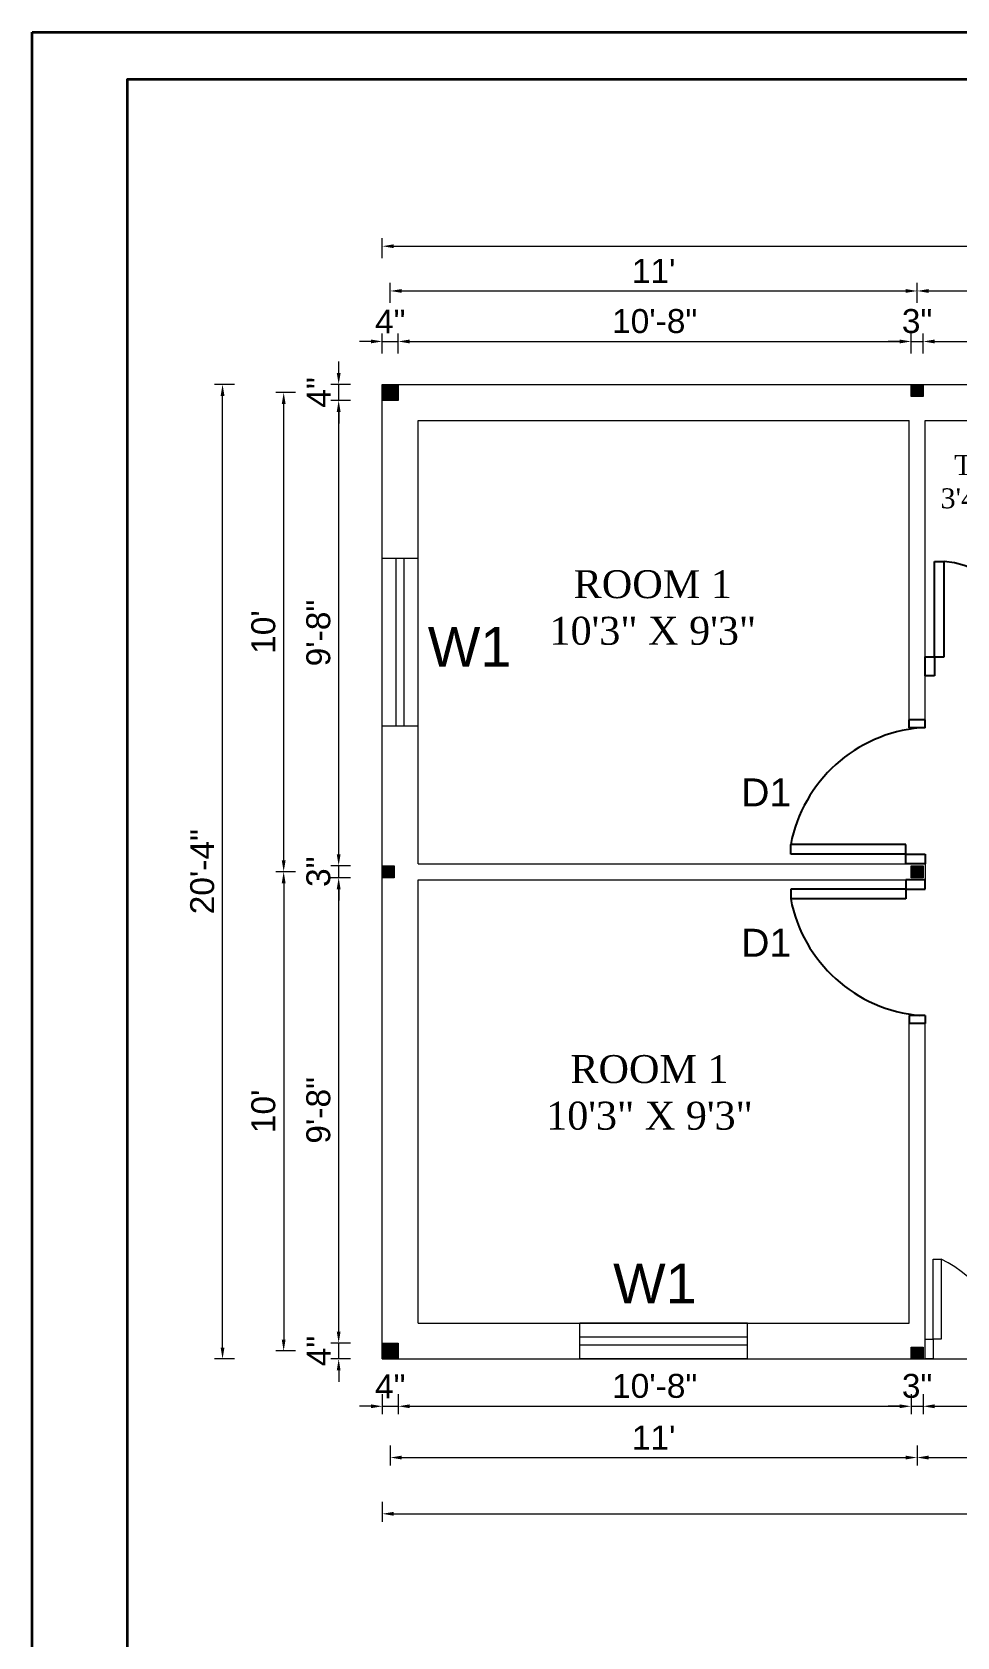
# Model space of a CAD drawing. Header units: inches. Extents: x 100101 to 119806, y -2288 to 8641.
# Drawn here: x 117487.7 to 117719.4, y 3806.5 to 4208.3 of the extents above; entities that cross this region are included whole.
import ezdxf

# ---------------------------------------------------------------- set-up
doc = ezdxf.new("R2010")
doc.units = ezdxf.units.IN
doc.header["$LTSCALE"] = 0.5
doc.header["$MEASUREMENT"] = 0
doc.header["$PDMODE"] = 66
doc.layers.add('DIMENSION', color=5, linetype='Continuous')
for name, color, linetype, lineweight in [('door', 202, 'Continuous', 5), ('steps', 253, 'Continuous', 20), ('truss', 1, 'Continuous', 25)]:
    doc.layers.add(name, color=color, linetype=linetype, lineweight=lineweight)
doc.layers.add('Normal Wall', color=7, linetype='Continuous', lineweight=35, true_color=0xffaf89)
doc.styles.add('Lettring Text', font='arial.ttf')
doc.styles.get("Standard").update_dxf_attribs({"font": 'arial.ttf'})
doc.dimstyles.new('Copy of Standard', dxfattribs={"dimtxt": 6, "dimasz": 2.875, "dimexe": 2, "dimexo": 4, "dimgap": 2, "dimtad": 1, "dimdec": 0, "dimrnd": 1, "dimzin": 0, "dimdsep": 46, "dimlunit": 4, "dimtxsty": 'Lettring Text', "dimcen": 0.1, "dimclrd": 7, "dimclre": 7, "dimclrt": 7, "dimazin": 0, "dimtfac": 0.645, "dimtdec": 0, "dimtmove": 1, "dimatfit": 0, "dimfxl": 3, "dimfxlon": 1, "dimtfillclr": 256, "dimtolj": 1, "dimtzin": 0, "dimlwd": -1, "dimlwe": -1, "dimarcsym": 2})
pattern_1 = [(45, (-241755.72797, 33094.28729), (-0.08838834765, 0.08838834765), [])]

# ---------------------------------------------------------------- blocks, each defined once
blk = doc.blocks.new('*D750')
at = {"layer": 'Defpoints', "color": 0, "ltscale": 0.3, "transparency": 16777216}
for p in [(117579.46, 4130.8), (117575.46, 4120.05), (117579.46, 4120.05)]:
    blk.add_point(p, dxfattribs=at)
at = {"layer": 'steps', "color": 7, "ltscale": 0.3, "transparency": 16777216}
for p, q in [((117572.59, 4130.8), (117569.71, 4130.8)), ((117575.46, 4127.8), (117575.46, 4132.8)), ((117575.46, 4130.8), (117579.46, 4130.8)), ((117579.46, 4127.8), (117579.46, 4132.8)), ((117582.34, 4130.8), (117585.21, 4130.8))]:
    blk.add_line(p, q, dxfattribs=at)
for points in [[(117572.59, 4131.28), (117572.59, 4130.32), (117575.46, 4130.8)], [(117582.34, 4131.28), (117582.34, 4130.32), (117579.46, 4130.8)]]:
    blk.add_solid(points, dxfattribs=at)
at = {"layer": 'steps', "color": 7, "ltscale": 0.3, "transparency": 16777216, "insert": (117577.46, 4135.8), "char_height": 6, "attachment_point": 5, "style": 'Lettring Text'}
blk.add_mtext('\\A1;4"', dxfattribs=at)
blk = doc.blocks.new('*D751')
at = {"layer": 'Defpoints', "color": 0, "ltscale": 0.5, "transparency": 16777216}
for p in [(117707.96, 4130.8), (117579.46, 4120.05), (117707.96, 4120.05)]:
    blk.add_point(p, dxfattribs=at)
at = {"layer": 'steps', "color": 7, "ltscale": 0.5, "transparency": 16777216}
for p, q in [((117579.46, 4127.8), (117579.46, 4132.8)), ((117582.34, 4130.8), (117705.09, 4130.8)), ((117707.96, 4127.8), (117707.96, 4132.8))]:
    blk.add_line(p, q, dxfattribs=at)
for points in [[(117582.34, 4131.28), (117582.34, 4130.32), (117579.46, 4130.8)], [(117705.09, 4131.28), (117705.09, 4130.32), (117707.96, 4130.8)]]:
    blk.add_solid(points, dxfattribs=at)
at = {"layer": 'steps', "color": 7, "ltscale": 0.5, "transparency": 16777216, "insert": (117643.71, 4135.87), "char_height": 6, "attachment_point": 5, "style": 'Lettring Text'}
blk.add_mtext('\\A1;10\'-8"', dxfattribs=at)
blk = doc.blocks.new('*D752')
at = {"layer": 'Defpoints', "color": 0, "ltscale": 0.5, "transparency": 16777216}
for p in [(117710.96, 4130.8), (117707.96, 4120.05), (117710.96, 4120.05)]:
    blk.add_point(p, dxfattribs=at)
at = {"layer": 'steps', "color": 7, "ltscale": 0.5, "transparency": 16777216}
for p, q in [((117705.09, 4130.8), (117702.21, 4130.8)), ((117707.96, 4127.8), (117707.96, 4132.8)), ((117707.96, 4130.8), (117710.96, 4130.8)), ((117710.96, 4127.8), (117710.96, 4132.8)), ((117713.84, 4130.8), (117716.71, 4130.8))]:
    blk.add_line(p, q, dxfattribs=at)
for points in [[(117705.09, 4131.28), (117705.09, 4130.32), (117707.96, 4130.8)], [(117713.84, 4131.28), (117713.84, 4130.32), (117710.96, 4130.8)]]:
    blk.add_solid(points, dxfattribs=at)
at = {"layer": 'steps', "color": 7, "ltscale": 0.5, "transparency": 16777216, "insert": (117709.46, 4135.87), "char_height": 6, "attachment_point": 5, "style": 'Lettring Text'}
blk.add_mtext('\\A1;3"', dxfattribs=at)
blk = doc.blocks.new('*D753')
at = {"layer": 'Defpoints', "color": 0, "ltscale": 0.5, "transparency": 16777216}
for p in [(117751.96, 4130.8), (117710.96, 4120.05), (117751.96, 4120.05)]:
    blk.add_point(p, dxfattribs=at)
at = {"layer": 'steps', "color": 7, "ltscale": 0.5, "transparency": 16777216}
for p, q in [((117710.96, 4127.8), (117710.96, 4132.8)), ((117713.84, 4130.8), (117749.09, 4130.8)), ((117751.96, 4127.8), (117751.96, 4132.8))]:
    blk.add_line(p, q, dxfattribs=at)
for points in [[(117713.84, 4131.28), (117713.84, 4130.32), (117710.96, 4130.8)], [(117749.09, 4131.28), (117749.09, 4130.32), (117751.96, 4130.8)]]:
    blk.add_solid(points, dxfattribs=at)
at = {"layer": 'steps', "color": 7, "ltscale": 0.5, "transparency": 16777216, "insert": (117731.46, 4135.87), "char_height": 6, "attachment_point": 5, "style": 'Lettring Text'}
blk.add_mtext('\\A1;3\'-5"', dxfattribs=at)
blk = doc.blocks.new('*D757')
at = {"layer": 'Defpoints', "color": 0, "ltscale": 0.5, "transparency": 16777216}
for p in [(117709.46, 4143.44), (117709.46, 4118.55), (117577.46, 4118.05)]:
    blk.add_point(p, dxfattribs=at)
at = {"layer": 'steps', "color": 7, "ltscale": 0.5, "transparency": 16777216}
for p, q in [((117577.46, 4140.44), (117577.46, 4145.44)), ((117580.34, 4143.44), (117706.59, 4143.44)), ((117709.46, 4140.44), (117709.46, 4145.44))]:
    blk.add_line(p, q, dxfattribs=at)
for points in [[(117580.34, 4143.92), (117580.34, 4142.97), (117577.46, 4143.44)], [(117706.59, 4143.92), (117706.59, 4142.97), (117709.46, 4143.44)]]:
    blk.add_solid(points, dxfattribs=at)
at = {"layer": 'steps', "color": 7, "ltscale": 0.5, "transparency": 16777216, "insert": (117643.46, 4148.46), "char_height": 6, "attachment_point": 5, "style": 'Lettring Text'}
blk.add_mtext("\\A1;11'", dxfattribs=at)
blk = doc.blocks.new('*D758')
at = {"layer": 'Defpoints', "color": 0, "ltscale": 0.5, "transparency": 16777216}
for p in [(117753.46, 4143.44), (117709.46, 4118.55), (117753.46, 4118.55)]:
    blk.add_point(p, dxfattribs=at)
at = {"layer": 'steps', "color": 7, "ltscale": 0.5, "transparency": 16777216}
for p, q in [((117709.46, 4140.44), (117709.46, 4145.44)), ((117712.34, 4143.44), (117750.59, 4143.44)), ((117753.46, 4140.44), (117753.46, 4145.44))]:
    blk.add_line(p, q, dxfattribs=at)
for points in [[(117712.34, 4143.92), (117712.34, 4142.97), (117709.46, 4143.44)], [(117750.59, 4143.92), (117750.59, 4142.97), (117753.46, 4143.44)]]:
    blk.add_solid(points, dxfattribs=at)
at = {"layer": 'steps', "color": 7, "ltscale": 0.5, "transparency": 16777216, "insert": (117731.46, 4148.51), "char_height": 6, "attachment_point": 5, "style": 'Lettring Text'}
blk.add_mtext('\\A1;3\'-8"', dxfattribs=at)
blk = doc.blocks.new('*D760')
at = {"layer": 'Defpoints', "color": 0, "ltscale": 0.5, "transparency": 16777216}
for p in [(117887.46, 4154.65), (117575.46, 4120.05), (117887.46, 4120.05)]:
    blk.add_point(p, dxfattribs=at)
at = {"layer": 'steps', "color": 7, "ltscale": 0.5, "transparency": 16777216}
for p, q in [((117575.46, 4151.65), (117575.46, 4156.65)), ((117578.34, 4154.65), (117884.59, 4154.65)), ((117887.46, 4151.65), (117887.46, 4156.65))]:
    blk.add_line(p, q, dxfattribs=at)
for points in [[(117578.34, 4155.13), (117578.34, 4154.17), (117575.46, 4154.65)], [(117884.59, 4155.13), (117884.59, 4154.17), (117887.46, 4154.65)]]:
    blk.add_solid(points, dxfattribs=at)
at = {"layer": 'steps', "color": 7, "ltscale": 0.5, "transparency": 16777216, "insert": (117731.46, 4159.71), "char_height": 6, "attachment_point": 5, "style": 'Lettring Text'}
blk.add_mtext("\\A1;26'", dxfattribs=at)
blk = doc.blocks.new('*D761')
at = {"layer": 'Defpoints', "color": 0, "ltscale": 0.5, "transparency": 16777216}
for p in [(117575.46, 3876.05), (117579.46, 3876.05), (117579.46, 3864.21)]:
    blk.add_point(p, dxfattribs=at)
at = {"layer": 'steps', "color": 7, "ltscale": 0.5, "transparency": 16777216}
for p, q in [((117575.46, 3867.21), (117575.46, 3862.21)), ((117579.46, 3867.21), (117579.46, 3862.21)), ((117572.59, 3864.21), (117569.71, 3864.21)), ((117575.46, 3864.21), (117579.46, 3864.21)), ((117582.34, 3864.21), (117585.21, 3864.21))]:
    blk.add_line(p, q, dxfattribs=at)
for points in [[(117572.59, 3864.69), (117572.59, 3863.73), (117575.46, 3864.21)], [(117582.34, 3864.69), (117582.34, 3863.73), (117579.46, 3864.21)]]:
    blk.add_solid(points, dxfattribs=at)
at = {"layer": 'steps', "color": 7, "ltscale": 0.5, "transparency": 16777216, "insert": (117577.46, 3869.21), "char_height": 6, "attachment_point": 5, "style": 'Lettring Text'}
blk.add_mtext('\\A1;4"', dxfattribs=at)
blk = doc.blocks.new('*D762')
at = {"layer": 'Defpoints', "color": 0, "ltscale": 0.5, "transparency": 16777216}
for p in [(117579.46, 3876.05), (117707.96, 3876.05), (117707.96, 3864.21)]:
    blk.add_point(p, dxfattribs=at)
at = {"layer": 'steps', "color": 7, "ltscale": 0.5, "transparency": 16777216}
for p, q in [((117579.46, 3867.21), (117579.46, 3862.21)), ((117707.96, 3867.21), (117707.96, 3862.21)), ((117582.34, 3864.21), (117705.09, 3864.21))]:
    blk.add_line(p, q, dxfattribs=at)
for points in [[(117582.34, 3864.69), (117582.34, 3863.73), (117579.46, 3864.21)], [(117705.09, 3864.69), (117705.09, 3863.73), (117707.96, 3864.21)]]:
    blk.add_solid(points, dxfattribs=at)
at = {"layer": 'steps', "color": 7, "ltscale": 0.5, "transparency": 16777216, "insert": (117643.71, 3869.28), "char_height": 6, "attachment_point": 5, "style": 'Lettring Text'}
blk.add_mtext('\\A1;10\'-8"', dxfattribs=at)
blk = doc.blocks.new('*D763')
at = {"layer": 'Defpoints', "color": 0, "ltscale": 0.5, "transparency": 16777216}
for p in [(117707.96, 3876.05), (117710.96, 3876.05), (117710.96, 3864.21)]:
    blk.add_point(p, dxfattribs=at)
at = {"layer": 'steps', "color": 7, "ltscale": 0.5, "transparency": 16777216}
for p, q in [((117707.96, 3867.21), (117707.96, 3862.21)), ((117710.96, 3867.21), (117710.96, 3862.21)), ((117705.09, 3864.21), (117702.21, 3864.21)), ((117707.96, 3864.21), (117710.96, 3864.21)), ((117713.84, 3864.21), (117716.71, 3864.21))]:
    blk.add_line(p, q, dxfattribs=at)
for points in [[(117705.09, 3864.69), (117705.09, 3863.73), (117707.96, 3864.21)], [(117713.84, 3864.69), (117713.84, 3863.73), (117710.96, 3864.21)]]:
    blk.add_solid(points, dxfattribs=at)
at = {"layer": 'steps', "color": 7, "ltscale": 0.5, "transparency": 16777216, "insert": (117709.46, 3869.28), "char_height": 6, "attachment_point": 5, "style": 'Lettring Text'}
blk.add_mtext('\\A1;3"', dxfattribs=at)
blk = doc.blocks.new('*D764')
at = {"layer": 'Defpoints', "color": 0, "ltscale": 0.5, "transparency": 16777216}
for p in [(117710.96, 3876.05), (117751.96, 3876.05), (117751.96, 3864.21)]:
    blk.add_point(p, dxfattribs=at)
at = {"layer": 'steps', "color": 7, "ltscale": 0.5, "transparency": 16777216}
for p, q in [((117710.96, 3867.21), (117710.96, 3862.21)), ((117751.96, 3867.21), (117751.96, 3862.21)), ((117713.84, 3864.21), (117749.09, 3864.21))]:
    blk.add_line(p, q, dxfattribs=at)
for points in [[(117713.84, 3864.69), (117713.84, 3863.73), (117710.96, 3864.21)], [(117749.09, 3864.69), (117749.09, 3863.73), (117751.96, 3864.21)]]:
    blk.add_solid(points, dxfattribs=at)
at = {"layer": 'steps', "color": 7, "ltscale": 0.5, "transparency": 16777216, "insert": (117731.46, 3869.28), "char_height": 6, "attachment_point": 5, "style": 'Lettring Text'}
blk.add_mtext('\\A1;3\'-5"', dxfattribs=at)
blk = doc.blocks.new('*D773')
at = {"layer": 'Defpoints', "color": 0, "ltscale": 0.5, "transparency": 16777216}
for p in [(117564.53, 3880.05), (117575.46, 3880.05), (117575.46, 3876.05)]:
    blk.add_point(p, dxfattribs=at)
at = {"layer": 'steps', "color": 7, "ltscale": 0.5, "transparency": 16777216}
for p, q in [((117564.53, 3882.92), (117564.53, 3885.8)), ((117567.53, 3880.05), (117562.53, 3880.05)), ((117564.53, 3876.05), (117564.53, 3880.05)), ((117567.53, 3876.05), (117562.53, 3876.05)), ((117564.53, 3873.17), (117564.53, 3870.3))]:
    blk.add_line(p, q, dxfattribs=at)
for points in [[(117564.05, 3882.92), (117565.01, 3882.92), (117564.53, 3880.05)], [(117564.05, 3873.17), (117565.01, 3873.17), (117564.53, 3876.05)]]:
    blk.add_solid(points, dxfattribs=at)
at = {"layer": 'steps', "color": 7, "ltscale": 0.5, "transparency": 16777216, "insert": (117559.53, 3878.05), "char_height": 6, "attachment_point": 5, "rotation": 90, "style": 'Lettring Text'}
blk.add_mtext('\\A1;4"', dxfattribs=at)
blk = doc.blocks.new('*D774')
at = {"layer": 'Defpoints', "color": 0, "ltscale": 0.5, "transparency": 16777216}
for p in [(117577.46, 3878.05), (117709.46, 3877.55), (117709.46, 3851.37)]:
    blk.add_point(p, dxfattribs=at)
at = {"layer": 'steps', "color": 7, "ltscale": 0.5, "transparency": 16777216}
for p, q in [((117577.46, 3854.37), (117577.46, 3849.37)), ((117709.46, 3854.37), (117709.46, 3849.37)), ((117580.34, 3851.37), (117706.59, 3851.37))]:
    blk.add_line(p, q, dxfattribs=at)
for points in [[(117580.34, 3851.85), (117580.34, 3850.89), (117577.46, 3851.37)], [(117706.59, 3851.85), (117706.59, 3850.89), (117709.46, 3851.37)]]:
    blk.add_solid(points, dxfattribs=at)
at = {"layer": 'steps', "color": 7, "ltscale": 0.5, "transparency": 16777216, "insert": (117643.46, 3856.38), "char_height": 6, "attachment_point": 5, "style": 'Lettring Text'}
blk.add_mtext("\\A1;11'", dxfattribs=at)
blk = doc.blocks.new('*D775')
at = {"layer": 'Defpoints', "color": 0, "ltscale": 0.5, "transparency": 16777216}
for p in [(117575.46, 3876.05), (117887.46, 3876.05), (117887.46, 3837.29)]:
    blk.add_point(p, dxfattribs=at)
at = {"layer": 'steps', "color": 7, "ltscale": 0.5, "transparency": 16777216}
for p, q in [((117575.46, 3840.29), (117575.46, 3835.29)), ((117578.34, 3837.29), (117884.59, 3837.29)), ((117887.46, 3840.29), (117887.46, 3835.29))]:
    blk.add_line(p, q, dxfattribs=at)
for points in [[(117578.34, 3837.77), (117578.34, 3836.81), (117575.46, 3837.29)], [(117884.59, 3837.77), (117884.59, 3836.81), (117887.46, 3837.29)]]:
    blk.add_solid(points, dxfattribs=at)
at = {"layer": 'steps', "color": 7, "ltscale": 0.5, "transparency": 16777216, "insert": (117731.46, 3842.35), "char_height": 6, "attachment_point": 5, "style": 'Lettring Text'}
blk.add_mtext("\\A1;26'", dxfattribs=at)
blk = doc.blocks.new('*D776')
at = {"layer": 'Defpoints', "color": 0, "ltscale": 0.5, "transparency": 16777216}
for p in [(117576.96, 3998.05), (117550.75, 3878.05), (117577.46, 3878.05)]:
    blk.add_point(p, dxfattribs=at)
at = {"layer": 'steps', "color": 7, "ltscale": 0.5, "transparency": 16777216}
for p, q in [((117553.75, 3998.05), (117548.75, 3998.05)), ((117550.75, 3995.17), (117550.75, 3880.92)), ((117553.75, 3878.05), (117548.75, 3878.05))]:
    blk.add_line(p, q, dxfattribs=at)
for points in [[(117550.27, 3995.17), (117551.23, 3995.17), (117550.75, 3998.05)], [(117550.27, 3880.92), (117551.23, 3880.92), (117550.75, 3878.05)]]:
    blk.add_solid(points, dxfattribs=at)
at = {"layer": 'steps', "color": 7, "ltscale": 0.5, "transparency": 16777216, "insert": (117545.68, 3938.05), "char_height": 6, "attachment_point": 5, "rotation": 90, "style": 'Lettring Text'}
blk.add_mtext("\\A1;10'", dxfattribs=at)
blk = doc.blocks.new('*D777')
at = {"layer": 'Defpoints', "color": 0, "ltscale": 0.5, "transparency": 16777216}
for p in [(117535.43, 4120.05), (117575.46, 4120.05), (117575.46, 3876.05)]:
    blk.add_point(p, dxfattribs=at)
at = {"layer": 'steps', "color": 7, "ltscale": 0.5, "transparency": 16777216}
for p, q in [((117538.43, 4120.05), (117533.43, 4120.05)), ((117535.43, 3878.92), (117535.43, 4117.17)), ((117538.43, 3876.05), (117533.43, 3876.05))]:
    blk.add_line(p, q, dxfattribs=at)
for points in [[(117534.95, 4117.17), (117535.91, 4117.17), (117535.43, 4120.05)], [(117534.95, 3878.92), (117535.91, 3878.92), (117535.43, 3876.05)]]:
    blk.add_solid(points, dxfattribs=at)
at = {"layer": 'steps', "color": 7, "ltscale": 0.5, "transparency": 16777216, "insert": (117530.36, 3998.05), "char_height": 6, "attachment_point": 5, "rotation": 90, "style": 'Lettring Text'}
blk.add_mtext('\\A1;20\'-4"', dxfattribs=at)
blk = doc.blocks.new('*D742')
at = {"layer": 'Defpoints', "color": 0, "ltscale": 0.5, "transparency": 16777216}
for p in [(117709.46, 3877.55), (117753.46, 3877.55), (117753.46, 3851.37)]:
    blk.add_point(p, dxfattribs=at)
at = {"layer": 'steps', "color": 7, "ltscale": 0.5, "transparency": 16777216}
for p, q in [((117709.46, 3854.37), (117709.46, 3849.37)), ((117753.46, 3854.37), (117753.46, 3849.37)), ((117712.34, 3851.37), (117750.59, 3851.37))]:
    blk.add_line(p, q, dxfattribs=at)
for points in [[(117712.34, 3851.85), (117712.34, 3850.89), (117709.46, 3851.37)], [(117750.59, 3851.85), (117750.59, 3850.89), (117753.46, 3851.37)]]:
    blk.add_solid(points, dxfattribs=at)
at = {"layer": 'steps', "color": 7, "ltscale": 0.5, "transparency": 16777216, "insert": (117731.46, 3856.44), "char_height": 6, "attachment_point": 5, "style": 'Lettring Text'}
blk.add_mtext('\\A1;3\'-8"', dxfattribs=at)
blk = doc.blocks.new('*D744')
at = {"layer": 'Defpoints', "color": 0, "ltscale": 0.5, "transparency": 16777216}
for p in [(117564.53, 3996.55), (117575.46, 3996.55), (117575.46, 3880.05)]:
    blk.add_point(p, dxfattribs=at)
at = {"layer": 'steps', "color": 7, "ltscale": 0.5, "transparency": 16777216}
for p, q in [((117567.53, 3996.55), (117562.53, 3996.55)), ((117564.53, 3882.92), (117564.53, 3993.67)), ((117567.53, 3880.05), (117562.53, 3880.05))]:
    blk.add_line(p, q, dxfattribs=at)
for points in [[(117564.05, 3993.67), (117565.01, 3993.67), (117564.53, 3996.55)], [(117564.05, 3882.92), (117565.01, 3882.92), (117564.53, 3880.05)]]:
    blk.add_solid(points, dxfattribs=at)
at = {"layer": 'steps', "color": 7, "ltscale": 0.5, "transparency": 16777216, "insert": (117559.46, 3938.3), "char_height": 6, "attachment_point": 5, "rotation": 90, "style": 'Lettring Text'}
blk.add_mtext('\\A1;9\'-8"', dxfattribs=at)
blk = doc.blocks.new('*D745')
at = {"layer": 'Defpoints', "color": 0, "ltscale": 0.5, "transparency": 16777216}
for p in [(117564.53, 3999.55), (117575.46, 3999.55), (117575.46, 3996.55)]:
    blk.add_point(p, dxfattribs=at)
at = {"layer": 'steps', "color": 7, "ltscale": 0.5, "transparency": 16777216}
for p, q in [((117564.53, 4002.42), (117564.53, 4005.3)), ((117567.53, 3999.55), (117562.53, 3999.55)), ((117564.53, 3996.55), (117564.53, 3999.55)), ((117567.53, 3996.55), (117562.53, 3996.55)), ((117564.53, 3993.67), (117564.53, 3990.8))]:
    blk.add_line(p, q, dxfattribs=at)
for points in [[(117564.05, 4002.42), (117565.01, 4002.42), (117564.53, 3999.55)], [(117564.05, 3993.67), (117565.01, 3993.67), (117564.53, 3996.55)]]:
    blk.add_solid(points, dxfattribs=at)
at = {"layer": 'steps', "color": 7, "ltscale": 0.5, "transparency": 16777216, "insert": (117559.46, 3998.05), "char_height": 6, "attachment_point": 5, "rotation": 90, "style": 'Lettring Text'}
blk.add_mtext('\\A1;3"', dxfattribs=at)
blk = doc.blocks.new('*D746')
at = {"layer": 'Defpoints', "color": 0, "ltscale": 0.5, "transparency": 16777216}
for p in [(117564.53, 4116.05), (117575.46, 4116.05), (117575.46, 3999.55)]:
    blk.add_point(p, dxfattribs=at)
at = {"layer": 'steps', "color": 7, "ltscale": 0.5, "transparency": 16777216}
for p, q in [((117567.53, 4116.05), (117562.53, 4116.05)), ((117564.53, 4002.42), (117564.53, 4113.17)), ((117567.53, 3999.55), (117562.53, 3999.55))]:
    blk.add_line(p, q, dxfattribs=at)
for points in [[(117564.05, 4113.17), (117565.01, 4113.17), (117564.53, 4116.05)], [(117564.05, 4002.42), (117565.01, 4002.42), (117564.53, 3999.55)]]:
    blk.add_solid(points, dxfattribs=at)
at = {"layer": 'steps', "color": 7, "ltscale": 0.5, "transparency": 16777216, "insert": (117559.46, 4057.8), "char_height": 6, "attachment_point": 5, "rotation": 90, "style": 'Lettring Text'}
blk.add_mtext('\\A1;9\'-8"', dxfattribs=at)
blk = doc.blocks.new('*D747')
at = {"layer": 'Defpoints', "color": 0, "ltscale": 0.5, "transparency": 16777216}
for p in [(117564.53, 4120.05), (117575.46, 4120.05), (117575.46, 4116.05)]:
    blk.add_point(p, dxfattribs=at)
at = {"layer": 'steps', "color": 7, "ltscale": 0.5, "transparency": 16777216}
for p, q in [((117564.53, 4122.92), (117564.53, 4125.8)), ((117567.53, 4120.05), (117562.53, 4120.05)), ((117564.53, 4116.05), (117564.53, 4120.05)), ((117567.53, 4116.05), (117562.53, 4116.05)), ((117564.53, 4113.17), (117564.53, 4110.3))]:
    blk.add_line(p, q, dxfattribs=at)
for points in [[(117564.05, 4122.92), (117565.01, 4122.92), (117564.53, 4120.05)], [(117564.05, 4113.17), (117565.01, 4113.17), (117564.53, 4116.05)]]:
    blk.add_solid(points, dxfattribs=at)
at = {"layer": 'steps', "color": 7, "ltscale": 0.5, "transparency": 16777216, "insert": (117559.53, 4118.05), "char_height": 6, "attachment_point": 5, "rotation": 90, "style": 'Lettring Text'}
blk.add_mtext('\\A1;4"', dxfattribs=at)
blk = doc.blocks.new('*D748')
at = {"layer": 'Defpoints', "color": 0, "ltscale": 0.5, "transparency": 16777216}
for p in [(117550.75, 4118.05), (117577.46, 4118.05), (117576.96, 3998.05)]:
    blk.add_point(p, dxfattribs=at)
at = {"layer": 'steps', "color": 7, "ltscale": 0.5, "transparency": 16777216}
for p, q in [((117553.75, 4118.05), (117548.75, 4118.05)), ((117550.75, 4000.92), (117550.75, 4115.17)), ((117553.75, 3998.05), (117548.75, 3998.05))]:
    blk.add_line(p, q, dxfattribs=at)
for points in [[(117550.27, 4115.17), (117551.23, 4115.17), (117550.75, 4118.05)], [(117550.27, 4000.92), (117551.23, 4000.92), (117550.75, 3998.05)]]:
    blk.add_solid(points, dxfattribs=at)
at = {"layer": 'steps', "color": 7, "ltscale": 0.5, "transparency": 16777216, "insert": (117545.68, 4058.05), "char_height": 6, "attachment_point": 5, "rotation": 90, "style": 'Lettring Text'}
blk.add_mtext("\\A1;10'", dxfattribs=at)

msp = doc.modelspace()

# ---------------------------------------------------------------- hatches: boundary and pattern name
at = {"layer": 'door', "ltscale": 0.5}
h = msp.add_hatch(dxfattribs=at)
h.set_pattern_fill('ANSI31', color=256)
h.set_pattern_definition(pattern_1)
h.paths.add_polyline_path([(117575.46, 4116.05), (117579.46, 4116.05), (117579.46, 4120.05), (117575.46, 4120.05)])
h = msp.add_hatch(dxfattribs=at)
h.set_pattern_fill('ANSI31', color=256)
h.set_pattern_definition(pattern_1)
h.paths.add_polyline_path([(117707.96, 4117.05), (117710.96, 4117.05), (117710.96, 4120.05), (117707.96, 4120.05)])
h = msp.add_hatch(dxfattribs=at)
h.set_pattern_fill('ANSI31', color=256)
h.set_pattern_definition(pattern_1)
h.paths.add_polyline_path([(117575.46, 3996.55), (117578.46, 3996.55), (117578.46, 3999.55), (117575.46, 3999.55)])
h = msp.add_hatch(dxfattribs=at)
h.set_pattern_fill('ANSI31', color=256)
h.set_pattern_definition(pattern_1)
h.paths.add_polyline_path([(117707.96, 3996.55), (117710.96, 3996.55), (117710.96, 3999.55), (117707.96, 3999.55)])
h = msp.add_hatch(dxfattribs=at)
h.set_pattern_fill('ANSI31', color=256)
h.set_pattern_definition(pattern_1)
h.paths.add_polyline_path([(117579.46, 3880.05), (117575.46, 3880.05), (117575.46, 3876.05), (117579.46, 3876.05)])
h = msp.add_hatch(dxfattribs=at)
h.set_pattern_fill('ANSI31', color=256)
h.set_pattern_definition(pattern_1)
h.paths.add_polyline_path([(117707.96, 3879.05), (117707.96, 3876.05), (117710.96, 3876.05), (117710.96, 3879.05)])

# ---------------------------------------------------------------- linework, layer by layer
at = {"color": 7, "linetype": 'ByBlock', "lineweight": 5}
for p, q in [((117575.46, 4034.55), (117575.46, 4076.55)), ((117584.46, 4034.55), (117584.46, 4076.55)), ((117666.96, 3885.05), (117624.96, 3885.05)), ((117666.96, 3876.05), (117624.96, 3876.05))]:
    msp.add_line(p, q, dxfattribs=at)
at = {"layer": 'DIMENSION', "ltscale": 7}
for p, q in [((117713.86, 4051.85), (117713.86, 4075.72)), ((117713.86, 4075.72), (117716.26, 4075.72)), ((117716.26, 4051.85), (117716.26, 4075.72)), ((117711.46, 4051.85), (117713.86, 4051.85)), ((117711.46, 4047.05), (117711.46, 4051.85)), ((117713.86, 4051.85), (117713.86, 4047.05)), ((117713.86, 4051.85), (117716.26, 4051.85)), ((117713.86, 4047.05), (117711.46, 4047.05)), ((117707.46, 4034.05), (117707.46, 4036.05)), ((117711.46, 4034.05), (117707.46, 4034.05)), ((117711.46, 4034.05), (117711.46, 4036.05)), ((117706.66, 4004.85), (117677.79, 4004.85)), ((117677.79, 4002.45), (117677.79, 4004.85)), ((117706.66, 4002.45), (117677.79, 4002.45)), ((117706.66, 4002.45), (117706.66, 4004.85)), ((117706.66, 4000.05), (117706.66, 4002.45)), ((117706.66, 4002.45), (117711.46, 4002.45)), ((117711.46, 4002.45), (117711.46, 4000.05)), ((117711.46, 4000.05), (117706.66, 4000.05)), ((117706.66, 3996.05), (117706.66, 3993.65)), ((117711.46, 3996.05), (117706.66, 3996.05)), ((117711.46, 3993.65), (117711.46, 3996.05)), ((117706.66, 3993.65), (117677.79, 3993.65)), ((117677.79, 3993.65), (117677.79, 3991.25)), ((117706.66, 3991.25), (117677.79, 3991.25)), ((117706.66, 3993.65), (117711.46, 3993.65)), ((117706.66, 3993.65), (117706.66, 3991.25)), ((117711.46, 3962.05), (117707.46, 3962.05)), ((117707.46, 3962.05), (117707.46, 3960.05)), ((117711.46, 3962.05), (117711.46, 3960.05))]:
    msp.add_line(p, q, dxfattribs=at)
for centre, radius, start, end in [((117713.8, 4050.12), 25.72, 356.0106, 84.5071), ((117713.36, 3997.96), 36.23, 95.0246, 169.0343), ((117713.36, 3998.14), 36.23, 190.9657, 264.9754)]:
    msp.add_arc(centre, radius, start, end, dxfattribs=at)
at = {"layer": 'door', "ltscale": 0.5}
for p, q in [((117575.46, 3876.05), (117575.46, 4120.05)), ((117575.46, 4120.05), (117887.46, 4120.05)), ((117584.46, 4000.05), (117584.46, 4111.05)), ((117584.46, 4111.05), (117707.46, 4111.05)), ((117707.46, 4036.05), (117707.46, 4111.05)), ((117711.46, 4111.05), (117751.46, 4111.05)), ((117711.46, 4051.05), (117711.46, 4111.05)), ((117711.46, 4036.05), (117711.46, 4047.05)), ((117584.46, 4000.05), (117707.46, 4000.05)), ((117711.46, 4000.05), (117711.46, 3996.05)), ((117584.46, 3885.05), (117584.46, 3996.05)), ((117584.46, 3996.05), (117707.46, 3996.05)), ((117707.46, 3885.05), (117707.46, 3960.05)), ((117711.46, 3885.05), (117711.46, 3960.05)), ((117584.46, 3885.05), (117707.46, 3885.05)), ((117711.46, 3876.05), (117711.46, 3885.05)), ((117575.46, 3876.05), (117887.46, 3876.05))]:
    msp.add_line(p, q, dxfattribs=at)
for points in [[(117575.46, 4120.05), (117579.46, 4120.05), (117579.46, 4116.05), (117575.46, 4116.05)], [(117707.96, 4120.05), (117710.96, 4120.05), (117710.96, 4117.05), (117707.96, 4117.05)], [(117575.46, 3999.55), (117578.46, 3999.55), (117578.46, 3996.55), (117575.46, 3996.55)], [(117707.96, 3999.55), (117710.96, 3999.55), (117710.96, 3996.55), (117707.96, 3996.55)], [(117575.46, 3880.05), (117579.46, 3880.05), (117579.46, 3876.05), (117575.46, 3876.05)], [(117707.96, 3879.05), (117710.96, 3879.05), (117710.96, 3876.05), (117707.96, 3876.05)]]:
    msp.add_lwpolyline(points, close=True, dxfattribs=at)
at = {"layer": 'Normal Wall'}
for points in [[(117487.7, 4208.25), (118545.7, 4208.25), (118545.7, 3457.73), (117487.7, 3457.73)], [(117487.7, 4208.25), (118545.7, 4208.25), (118545.7, 3457.73), (117487.7, 3457.73)], [(118533.8, 4196.35), (117511.51, 4196.35), (117511.51, 3469.63), (118533.8, 3469.63)], [(118533.8, 4196.35), (117511.51, 4196.35), (117511.51, 3469.63), (118533.8, 3469.63)]]:
    msp.add_lwpolyline(points, close=True, dxfattribs=at)
at = {"layer": 'steps', "color": 7, "lineweight": 5, "ltscale": 0.3}
for p, q in [((117575.46, 4076.55), (117584.46, 4076.55)), ((117578.96, 4034.55), (117578.96, 4076.55)), ((117580.96, 4034.55), (117580.96, 4076.55)), ((117575.46, 4034.55), (117584.46, 4034.55)), ((117624.96, 3876.05), (117624.96, 3885.05)), ((117666.96, 3881.55), (117624.96, 3881.55)), ((117666.96, 3876.05), (117666.96, 3885.05)), ((117666.96, 3879.55), (117624.96, 3879.55))]:
    msp.add_line(p, q, dxfattribs=at)
at = {"layer": 'steps', "color": 7, "ltscale": 0.3}
for p, q in [((117711.46, 3876.05), (117711.46, 3885.05)), ((117709.46, 3876.05), (117709.46, 3876.05))]:
    msp.add_line(p, q, dxfattribs=at)
for points in [[(117713.46, 3881.05), (117713.46, 3901.05), (117715.46, 3901.05), (117715.46, 3881.05)], [(117711.46, 3881.05), (117713.46, 3881.05), (117713.46, 3876.05), (117711.46, 3876.05)]]:
    msp.add_lwpolyline(points, close=True, dxfattribs=at)
at = {"layer": 'steps', "color": 7, "ltscale": 0.3, "true_color": 0xffffff}
msp.add_arc((117703.76, 3875.94), 27.7, 0.227, 65.0115, dxfattribs=at)
at = {"layer": 'truss', "ltscale": 7}
for p, q in [((117711.46, 4047.05), (117711.46, 4051.05)), ((117713.86, 4047.05), (117711.46, 4047.05)), ((117711.46, 4036.05), (117707.46, 4036.05)), ((117711.46, 4002.45), (117711.46, 4000.05)), ((117711.46, 4000.05), (117707.46, 4000.05)), ((117711.46, 3996.05), (117707.46, 3996.05)), ((117711.46, 3993.65), (117711.46, 3996.05)), ((117711.46, 3960.05), (117707.46, 3960.05))]:
    msp.add_line(p, q, dxfattribs=at)

# ---------------------------------------------------------------- texts
at = {"color": 7, "linetype": 'ByBlock', "lineweight": 5, "char_height": 10, "width": 44.1664, "attachment_point": 1}
for insert in [(117586.86, 4059.34), (117633.29, 3899.95)]:
    msp.add_mtext('W1', dxfattribs=dict(at, insert=insert))
at = {"layer": 'steps', "color": 7, "ltscale": 0.3, "width": 55.268, "attachment_point": 2}
for s, insert, char_height in [('{\\fTimes New Roman|b0|i0|c0|p18;TOILET\\P3\'4" X 5\'0"}', (117731.95, 4102.37), 5), ('{\\fTimes New Roman|b0|i0|c0|p18;ROOM 1\\P10\'3" X 9\'3"}', (117643.24, 4073.54), 7), ('{\\fTimes New Roman|b0|i0|c0|p18;ROOM 1\\P10\'3" X 9\'3"}', (117642.41, 3952.14), 7)]:
    msp.add_mtext(s, dxfattribs=dict(at, insert=insert, char_height=char_height))
at = {"layer": 'steps', "color": 7, "ltscale": 0.3, "char_height": 7, "attachment_point": 2}
for insert in [(117671.66, 4021.41), (117671.66, 3983.77)]:
    msp.add_mtext_dynamic_manual_height_columns('{\\W1;D1}', width=18.6213, gutter_width=40, heights=[0], dxfattribs=dict(at, insert=insert))

# ---------------------------------------------------------------- dimensions: what is measured, and where the dimension line sits
at = {"layer": 'steps', "ltscale": 0.5}
for base, p1, p2, picture, middle in [((117887.46, 4154.65), (117575.46, 4120.05), (117887.46, 4120.05), '*D760', (117731.46, 4159.71)), ((117709.46, 4143.44), (117577.46, 4118.05), (117709.46, 4118.55), '*D757', (117643.46, 4148.46)), ((117753.46, 4143.44), (117709.46, 4118.55), (117753.46, 4118.55), '*D758', (117731.46, 4148.51)), ((117707.96243183, 4130.80274207), (117579.46243183, 4120.04823977), (117707.96243183, 4120.04823977), '*D751', (117643.71243183, 4135.86618)), ((117751.96, 4130.8), (117710.96, 4120.05), (117751.96, 4120.05), '*D753', (117731.46, 4135.87)), ((117709.46, 3851.37), (117577.46, 3878.05), (117709.46, 3877.55), '*D774', (117643.46, 3856.38)), ((117753.46, 3851.37), (117709.46, 3877.55), (117753.46, 3877.55), '*D742', (117731.46, 3856.44)), ((117887.46, 3837.29), (117575.46, 3876.05), (117887.46, 3876.05), '*D775', (117731.46, 3842.35)), ((117707.96243183, 3864.21314007), (117579.46243183, 3876.04823977), (117707.96243183, 3876.04823977), '*D762', (117643.71243183, 3869.27657799)), ((117751.96, 3864.21), (117710.96, 3876.05), (117751.96, 3876.05), '*D764', (117731.46, 3869.28))]:
    dim = msp.add_linear_dim(base=base, p1=p1, p2=p2, dimstyle='Copy of Standard', dxfattribs=at)
    dim.commit()
    dim.dimension.update_dxf_attribs({"geometry": picture, "text_midpoint": middle})
at = {"layer": 'steps', "color": 7, "ltscale": 0.3, "true_color": 0xffffff}
dim = msp.add_linear_dim(base=(117579.46, 4130.8), p1=(117575.46, 4120.05), p2=(117579.46, 4120.05), dimstyle='Copy of Standard', dxfattribs=at)
dim.commit()
dim.dimension.update_dxf_attribs({"geometry": '*D750', "text_midpoint": (117577.46, 4130.8), "dimtype": 160})
at = {"layer": 'steps', "ltscale": 0.5}
for base, p1, p2, picture, middle in [((117710.96, 4130.8), (117707.96, 4120.05), (117710.96, 4120.05), '*D752', (117709.46, 4130.8)), ((117579.46, 3864.21), (117575.46, 3876.05), (117579.46, 3876.05), '*D761', (117577.46, 3864.21)), ((117710.96, 3864.21), (117707.96, 3876.05), (117710.96, 3876.05), '*D763', (117709.46, 3864.21))]:
    dim = msp.add_linear_dim(base=base, p1=p1, p2=p2, dimstyle='Copy of Standard', dxfattribs=at)
    dim.commit()
    dim.dimension.update_dxf_attribs({"geometry": picture, "text_midpoint": middle, "dimtype": 160})
for base, p1, p2, picture, middle in [((117564.53, 4120.05), (117575.46, 4116.05), (117575.46, 4120.05), '*D747', (117564.53, 4118.05)), ((117564.53, 3999.55), (117575.46, 3996.55), (117575.46, 3999.55), '*D745', (117564.53, 3998.05)), ((117564.53, 3880.05), (117575.46, 3876.05), (117575.46, 3880.05), '*D773', (117564.53, 3878.05))]:
    dim = msp.add_linear_dim(base=base, p1=p1, p2=p2, angle=90, dimstyle='Copy of Standard', dxfattribs=at)
    dim.commit()
    dim.dimension.update_dxf_attribs({"geometry": picture, "text_midpoint": middle, "dimtype": 160})
for base, p1, p2, picture, middle in [((117535.43, 4120.05), (117575.46, 3876.05), (117575.46, 4120.05), '*D777', (117530.36, 3998.05)), ((117550.75, 4118.05), (117576.96, 3998.05), (117577.46, 4118.05), '*D748', (117545.68, 4058.05)), ((117564.52782344, 4116.04823977), (117575.46243183, 3999.54823977), (117575.46243183, 4116.04823977), '*D746', (117559.46438551, 4057.79823977)), ((117550.75, 3878.05), (117576.96, 3998.05), (117577.46, 3878.05), '*D776', (117545.68, 3938.05)), ((117564.52782344, 3996.54823977), (117575.46243183, 3880.04823977), (117575.46243183, 3996.54823977), '*D744', (117559.46438551, 3938.29823977))]:
    dim = msp.add_linear_dim(base=base, p1=p1, p2=p2, angle=90, dimstyle='Copy of Standard', dxfattribs=at)
    dim.commit()
    dim.dimension.update_dxf_attribs({"geometry": picture, "text_midpoint": middle})

doc.saveas('drawing.dxf')
